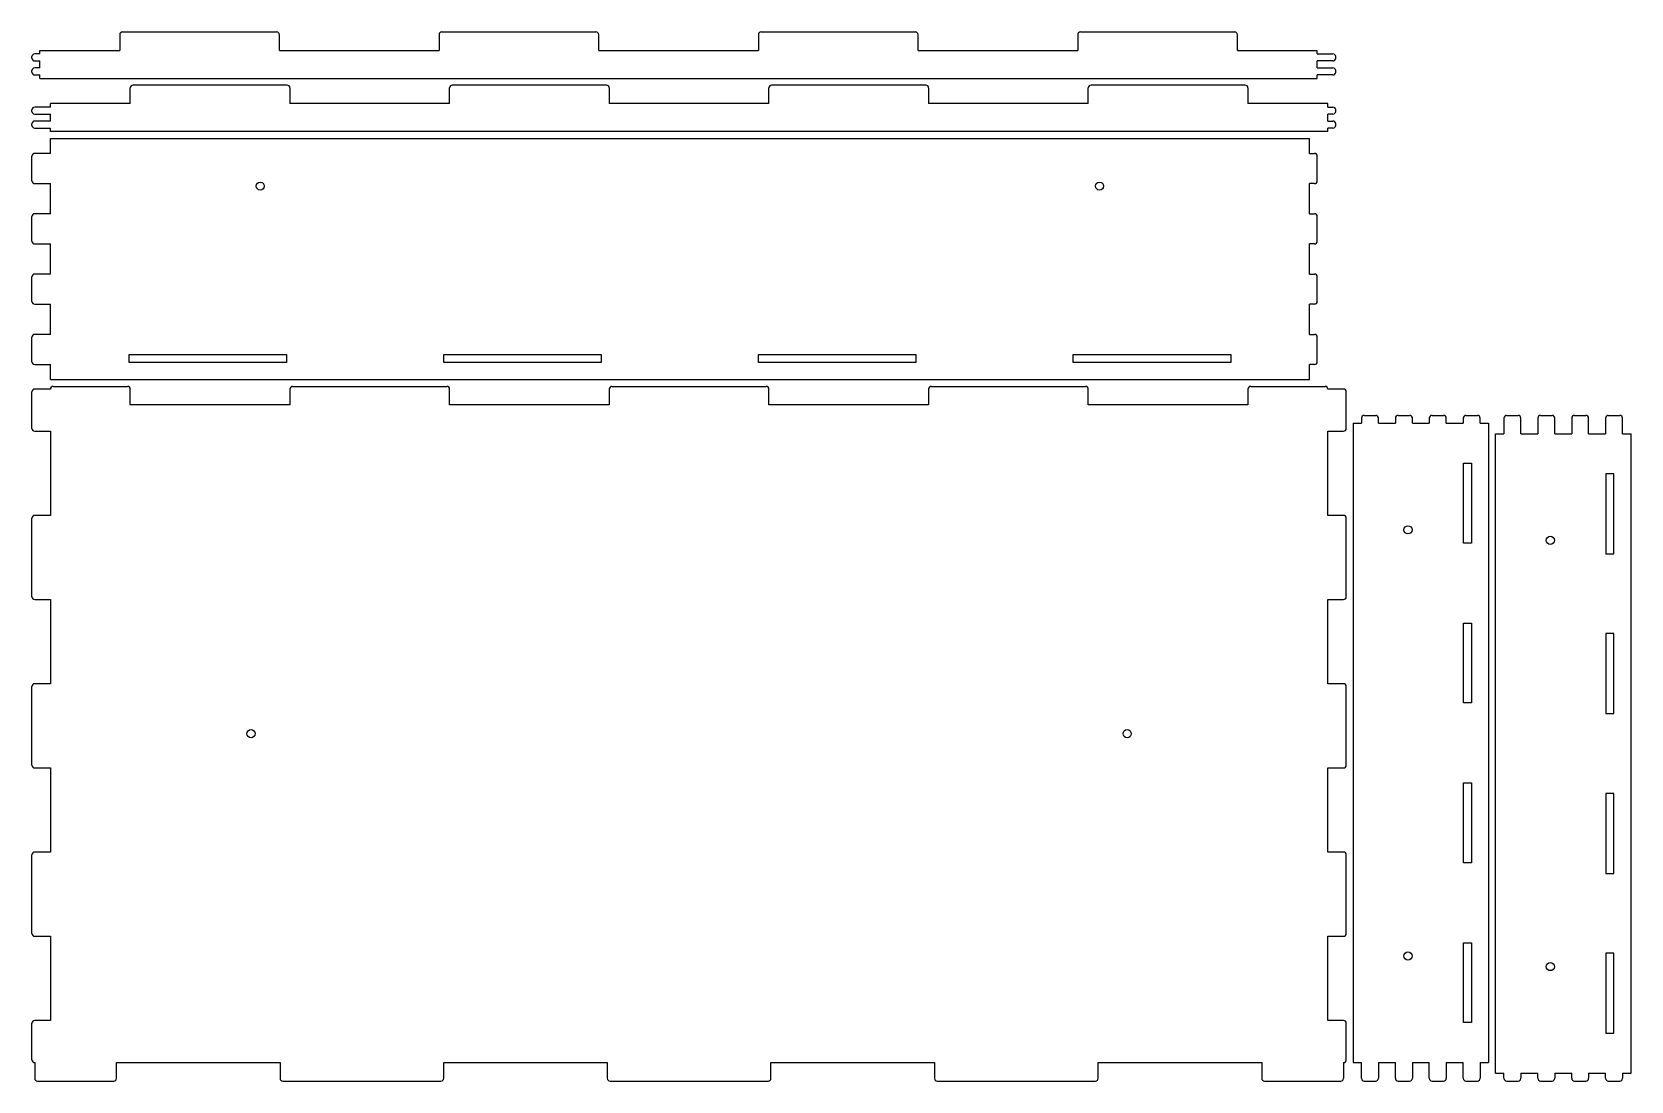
# Model space of a CAD drawing. Header units: millimetres. Extents: x 0 to 1179, y 0 to 773.
import ezdxf

# ---------------------------------------------------------------- set-up
doc = ezdxf.new("R2010")
doc.units = ezdxf.units.MM
doc.layers.add('SheetCutProfiles', color=7, linetype='CONTINUOUS')

msp = doc.modelspace()

# ---------------------------------------------------------------- linework, layer by layer
at = {"layer": 'SheetCutProfiles'}
for p, q in [((64.675, 771.2), (64.675, 759.6)), ((66.675, 773.2), (180.425, 773.2)), ((182.425, 759.6), (182.425, 771.2)), ((300.175, 771.2), (300.175, 759.6)), ((302.175, 773.2), (415.925, 773.2)), ((417.925, 759.6), (417.925, 771.2)), ((535.675, 771.2), (535.675, 759.6)), ((537.675, 773.2), (651.425, 773.2)), ((653.425, 759.6), (653.425, 771.2)), ((771.175, 771.2), (771.175, 759.6)), ((773.175, 773.2), (886.925, 773.2)), ((888.925, 759.6), (888.925, 771.2)), ((0, 753.875), (0, 755.025)), ((5.8, 757.025), (2, 757.025)), ((5.8, 759.6), (64.675, 759.6)), ((5.8, 757.025), (5.8, 759.6)), ((182.425, 759.6), (300.175, 759.6)), ((417.925, 759.6), (535.675, 759.6)), ((653.425, 759.6), (771.175, 759.6)), ((888.925, 759.6), (947.8, 759.6)), ((947.8, 757.025), (947.8, 759.6)), ((947.8, 757.025), (959.4, 757.025)), ((961.4, 753.875), (961.4, 755.025)), ((0, 743.575), (0, 744.725)), ((2, 751.875), (5.8, 751.875)), ((5.8, 746.725), (2, 746.725)), ((5.8, 746.725), (5.8, 751.875)), ((947.8, 746.725), (947.8, 751.875)), ((959.4, 751.875), (947.8, 751.875)), ((947.8, 746.725), (959.4, 746.725)), ((961.4, 743.575), (961.4, 744.725)), ((2, 741.575), (5.8, 741.575)), ((5.8, 739), (5.8, 741.575)), ((5.8, 739), (947.8, 739)), ((72.475, 720.4), (72.475, 732)), ((188.225, 734), (74.475, 734)), ((190.225, 732), (190.225, 720.4)), ((307.975, 720.4), (307.975, 732)), ((423.725, 734), (309.975, 734)), ((425.725, 732), (425.725, 720.4)), ((543.475, 720.4), (543.475, 732)), ((659.225, 734), (545.475, 734)), ((661.225, 732), (661.225, 720.4)), ((778.975, 720.4), (778.975, 732)), ((894.725, 734), (780.975, 734)), ((896.725, 732), (896.725, 720.4)), ((947.8, 739), (947.8, 741.575)), ((959.4, 741.575), (947.8, 741.575)), ((13.6, 717.825), (13.6, 720.4)), ((72.475, 720.4), (13.6, 720.4)), ((307.975, 720.4), (190.225, 720.4)), ((543.475, 720.4), (425.725, 720.4)), ((778.975, 720.4), (661.225, 720.4)), ((955.6, 720.4), (896.725, 720.4)), ((955.6, 717.825), (955.6, 720.4)), ((0, 714.675), (0, 715.825)), ((13.6, 717.825), (2, 717.825)), ((2, 712.675), (13.6, 712.675)), ((13.6, 707.525), (2, 707.525)), ((13.6, 707.525), (13.6, 712.675)), ((955.6, 717.825), (959.4, 717.825)), ((959.4, 712.675), (955.6, 712.675)), ((955.6, 707.525), (955.6, 712.675)), ((955.6, 707.525), (959.4, 707.525)), ((961.4, 714.675), (961.4, 715.825)), ((0, 704.375), (0, 705.525)), ((2, 702.375), (13.6, 702.375)), ((13.6, 699.8), (13.6, 702.375)), ((955.6, 699.8), (13.6, 699.8)), ((959.4, 702.375), (955.6, 702.375)), ((955.6, 699.8), (955.6, 702.375)), ((961.4, 704.375), (961.4, 705.525)), ((13.6, 694.8), (942, 694.8)), ((13.6, 683.6875), (13.6, 694.8)), ((942, 683.6875), (942, 694.8)), ((0, 663.4625), (0, 681.6875)), ((13.6, 683.6875), (2, 683.6875)), ((942, 683.6875), (945.8, 683.6875)), ((947.8, 663.4625), (947.8, 681.6875)), ((2, 661.4625), (13.6, 661.4625)), ((13.6, 639.2375), (13.6, 661.4625)), ((942, 639.2375), (942, 661.4625)), ((945.8, 661.4625), (942, 661.4625)), ((0, 619.0125), (0, 637.2375)), ((13.6, 639.2375), (2, 639.2375)), ((942, 639.2375), (945.8, 639.2375)), ((947.8, 619.0125), (947.8, 637.2375)), ((2, 617.0125), (13.6, 617.0125)), ((13.6, 594.7875), (13.6, 617.0125)), ((942, 594.7875), (942, 617.0125)), ((945.8, 617.0125), (942, 617.0125)), ((0, 574.5625), (0, 592.7875)), ((13.6, 594.7875), (2, 594.7875)), ((942, 594.7875), (945.8, 594.7875)), ((947.8, 574.5625), (947.8, 592.7875)), ((2, 572.5625), (13.6, 572.5625)), ((13.6, 550.3375), (13.6, 572.5625)), ((942, 550.3375), (942, 572.5625)), ((945.8, 572.5625), (942, 572.5625)), ((0, 530.1125), (0, 548.3375)), ((13.6, 550.3375), (2, 550.3375)), ((942, 550.3375), (945.8, 550.3375)), ((947.8, 530.1125), (947.8, 548.3375)), ((71.625, 529.7), (71.625, 535.5)), ((71.625, 535.5), (187.675, 535.5)), ((187.675, 535.5), (187.675, 529.7)), ((303.725, 529.7), (303.725, 535.5)), ((303.725, 535.5), (419.775, 535.5)), ((419.775, 535.5), (419.775, 529.7)), ((535.825, 529.7), (535.825, 535.5)), ((535.825, 535.5), (651.875, 535.5)), ((651.875, 535.5), (651.875, 529.7)), ((767.925, 529.7), (767.925, 535.5)), ((767.925, 535.5), (883.975, 535.5)), ((883.975, 535.5), (883.975, 529.7)), ((2, 528.1125), (13.6, 528.1125)), ((13.6, 517), (13.6, 528.1125)), ((187.675, 529.7), (71.625, 529.7)), ((419.775, 529.7), (303.725, 529.7)), ((651.875, 529.7), (535.825, 529.7)), ((883.975, 529.7), (767.925, 529.7)), ((942, 517), (942, 528.1125)), ((945.8, 528.1125), (942, 528.1125)), ((0, 480.975), (0, 508)), ((13.6, 510), (2, 510)), ((13.6, 517), (942, 517)), ((15.6, 512), (70.475, 512)), ((72.475, 498.4), (72.475, 510)), ((190.225, 510), (190.225, 498.4)), ((192.225, 512), (305.975, 512)), ((307.975, 498.4), (307.975, 510)), ((425.725, 510), (425.725, 498.4)), ((427.725, 512), (541.475, 512)), ((543.475, 498.4), (543.475, 510)), ((661.225, 510), (661.225, 498.4)), ((663.225, 512), (776.975, 512)), ((778.975, 498.4), (778.975, 510)), ((896.725, 510), (896.725, 498.4)), ((898.725, 512), (953.6, 512)), ((967.2, 510), (955.6, 510)), ((969.2, 480.975), (969.2, 508)), ((190.225, 498.4), (72.475, 498.4)), ((425.725, 498.4), (307.975, 498.4)), ((661.225, 498.4), (543.475, 498.4)), ((896.725, 498.4), (778.975, 498.4)), ((974.2, 484.8), (974.2, 13.6)), ((974.2, 484.8), (980.45, 484.8)), ((980.45, 488.6), (980.45, 484.8)), ((982.45, 490.6), (990.95, 490.6)), ((992.95, 484.8), (992.95, 488.6)), ((992.95, 484.8), (1005.45, 484.8)), ((1005.45, 488.6), (1005.45, 484.8)), ((1007.45, 490.6), (1015.95, 490.6)), ((1017.95, 484.8), (1017.95, 488.6)), ((1017.95, 484.8), (1030.45, 484.8)), ((1030.45, 488.6), (1030.45, 484.8)), ((1032.45, 490.6), (1040.95, 490.6)), ((1042.95, 484.8), (1042.95, 488.6)), ((1042.95, 484.8), (1055.45, 484.8)), ((1055.45, 488.6), (1055.45, 484.8)), ((1057.45, 490.6), (1065.95, 490.6)), ((1067.95, 484.8), (1067.95, 488.6)), ((1067.95, 484.8), (1074.2, 484.8)), ((1074.2, 484.8), (1074.2, 13.6)), ((1085.45, 488.6), (1085.45, 477)), ((1087.45, 490.6), (1095.95, 490.6)), ((1097.95, 477), (1097.95, 488.6)), ((1110.45, 488.6), (1110.45, 477)), ((1112.45, 490.6), (1120.95, 490.6)), ((1122.95, 477), (1122.95, 488.6)), ((1135.45, 488.6), (1135.45, 477)), ((1137.45, 490.6), (1145.95, 490.6)), ((1147.95, 477), (1147.95, 488.6)), ((1160.45, 488.6), (1160.45, 477)), ((1162.45, 490.6), (1170.95, 490.6)), ((1172.95, 477), (1172.95, 488.6)), ((2, 478.975), (13.6, 478.975)), ((13.6, 478.975), (13.6, 416.925)), ((955.6, 478.975), (967.2, 478.975)), ((955.6, 416.925), (955.6, 478.975)), ((1079.2, 477), (1085.45, 477)), ((1079.2, 5.8), (1079.2, 477)), ((1097.95, 477), (1110.45, 477)), ((1122.95, 477), (1135.45, 477)), ((1147.95, 477), (1160.45, 477)), ((1172.95, 477), (1179.2, 477)), ((1179.2, 5.8), (1179.2, 477)), ((1055.7, 455.35), (1061.5, 455.35)), ((1055.7, 396.45), (1055.7, 455.35)), ((1061.5, 455.35), (1061.5, 396.45)), ((1160.7, 447.55), (1160.7, 388.65)), ((1166.5, 447.55), (1160.7, 447.55)), ((1166.5, 388.65), (1166.5, 447.55)), ((0, 356.875), (0, 414.925)), ((13.6, 416.925), (2, 416.925)), ((967.2, 416.925), (955.6, 416.925)), ((969.2, 356.875), (969.2, 414.925)), ((1061.5, 396.45), (1055.7, 396.45)), ((1160.7, 388.65), (1166.5, 388.65)), ((2, 354.875), (13.6, 354.875)), ((13.6, 354.875), (13.6, 292.825)), ((955.6, 354.875), (967.2, 354.875)), ((955.6, 292.825), (955.6, 354.875)), ((1055.7, 337.55), (1061.5, 337.55)), ((1055.7, 278.65), (1055.7, 337.55)), ((1061.5, 337.55), (1061.5, 278.65)), ((1160.7, 329.75), (1160.7, 270.85)), ((1166.5, 329.75), (1160.7, 329.75)), ((1166.5, 270.85), (1166.5, 329.75)), ((0, 232.775), (0, 290.825)), ((13.6, 292.825), (2, 292.825)), ((967.2, 292.825), (955.6, 292.825)), ((969.2, 232.775), (969.2, 290.825)), ((1061.5, 278.65), (1055.7, 278.65)), ((1160.7, 270.85), (1166.5, 270.85)), ((2, 230.775), (13.6, 230.775)), ((13.6, 230.775), (13.6, 168.725)), ((955.6, 230.775), (967.2, 230.775)), ((955.6, 168.725), (955.6, 230.775)), ((1055.7, 219.75), (1061.5, 219.75)), ((1055.7, 160.85), (1055.7, 219.75)), ((1061.5, 219.75), (1061.5, 160.85)), ((1160.7, 211.95), (1160.7, 153.05)), ((1166.5, 211.95), (1160.7, 211.95)), ((1166.5, 153.05), (1166.5, 211.95)), ((0, 108.675), (0, 166.725)), ((13.6, 168.725), (2, 168.725)), ((967.2, 168.725), (955.6, 168.725)), ((969.2, 108.675), (969.2, 166.725)), ((1061.5, 160.85), (1055.7, 160.85)), ((1160.7, 153.05), (1166.5, 153.05)), ((2, 106.675), (13.6, 106.675)), ((13.6, 106.675), (13.6, 44.625)), ((955.6, 106.675), (967.2, 106.675)), ((955.6, 44.625), (955.6, 106.675)), ((1055.7, 101.95), (1061.5, 101.95)), ((1055.7, 43.05), (1055.7, 101.95)), ((1061.5, 101.95), (1061.5, 43.05)), ((1160.7, 94.15), (1160.7, 35.25)), ((1166.5, 94.15), (1160.7, 94.15)), ((1166.5, 35.25), (1166.5, 94.15)), ((0, 15.6), (0, 42.625)), ((13.6, 44.625), (2, 44.625)), ((967.2, 44.625), (955.6, 44.625)), ((969.2, 15.6), (969.2, 42.625)), ((1061.5, 43.05), (1055.7, 43.05)), ((1160.7, 35.25), (1166.5, 35.25)), ((2, 13.6), (2, 2)), ((62.325, 13.6), (182.975, 13.6)), ((62.325, 2), (62.325, 13.6)), ((182.975, 13.6), (182.975, 2)), ((303.625, 13.6), (424.275, 13.6)), ((303.625, 2), (303.625, 13.6)), ((424.275, 13.6), (424.275, 2)), ((544.925, 13.6), (665.575, 13.6)), ((544.925, 2), (544.925, 13.6)), ((665.575, 13.6), (665.575, 2)), ((786.225, 13.6), (906.875, 13.6)), ((786.225, 2), (786.225, 13.6)), ((906.875, 13.6), (906.875, 2)), ((967.2, 13.6), (967.2, 2)), ((974.2, 13.6), (980.45, 13.6)), ((980.45, 2), (980.45, 13.6)), ((992.95, 13.6), (1005.45, 13.6)), ((992.95, 13.6), (992.95, 2)), ((1005.45, 2), (1005.45, 13.6)), ((1017.95, 13.6), (1030.45, 13.6)), ((1017.95, 13.6), (1017.95, 2)), ((1030.45, 2), (1030.45, 13.6)), ((1042.95, 13.6), (1055.45, 13.6)), ((1042.95, 13.6), (1042.95, 2)), ((1055.45, 2), (1055.45, 13.6)), ((1067.95, 13.6), (1074.2, 13.6)), ((1067.95, 13.6), (1067.95, 2)), ((4, 0), (60.325, 0)), ((184.975, 0), (301.625, 0)), ((426.275, 0), (542.925, 0)), ((667.575, 0), (784.225, 0)), ((908.875, 0), (965.2, 0)), ((982.45, 0), (990.95, 0)), ((1007.45, 0), (1015.95, 0)), ((1032.45, 0), (1040.95, 0)), ((1057.45, 0), (1065.95, 0)), ((1079.2, 5.8), (1085.45, 5.8)), ((1085.45, 2), (1085.45, 5.8)), ((1087.45, 0), (1095.95, 0)), ((1097.95, 5.8), (1097.95, 2)), ((1097.95, 5.8), (1110.45, 5.8)), ((1110.45, 2), (1110.45, 5.8)), ((1112.45, 0), (1120.95, 0)), ((1122.95, 5.8), (1122.95, 2)), ((1122.95, 5.8), (1135.45, 5.8)), ((1135.45, 2), (1135.45, 5.8)), ((1137.45, 0), (1145.95, 0)), ((1147.95, 5.8), (1147.95, 2)), ((1147.95, 5.8), (1160.45, 5.8)), ((1160.45, 2), (1160.45, 5.8)), ((1162.45, 0), (1170.95, 0)), ((1172.95, 5.8), (1172.95, 2)), ((1172.95, 5.8), (1179.2, 5.8))]:
    msp.add_line(p, q, dxfattribs=at)
for centre in [(168.3333, 659.6), (787.2667, 659.6), (1014.7, 406.2667), (1119.7, 398.4667), (161.5333, 256), (807.6667, 256), (1014.7, 92.1333), (1119.7, 84.3333)]:
    msp.add_circle(centre, 3, dxfattribs=at)
for centre, start, end in [((66.675, 771.2), 90, 180), ((180.425, 771.2), 0, 90), ((302.175, 771.2), 90, 180), ((415.925, 771.2), 0, 90), ((537.675, 771.2), 90, 180), ((651.425, 771.2), 0, 90), ((773.175, 771.2), 90, 180), ((886.925, 771.2), 0, 90), ((2, 755.025), 90, 180), ((959.4, 755.025), 0, 90), ((2, 753.875), 180, -90), ((2, 744.725), 90, 180), ((2, 743.575), 180, -90), ((959.4, 753.875), -90, 0), ((959.4, 744.725), 0, 90), ((959.4, 743.575), -90, 0), ((74.475, 732), 90, 180), ((188.225, 732), 0, 90), ((309.975, 732), 90, 180), ((423.725, 732), 0, 90), ((545.475, 732), 90, 180), ((659.225, 732), 0, 90), ((780.975, 732), 90, 180), ((894.725, 732), 0, 90), ((2, 715.825), 90, 180), ((2, 714.675), 180, -90), ((2, 705.525), 90, 180), ((959.4, 715.825), 0, 90), ((959.4, 714.675), -90, 0), ((959.4, 705.525), 0, 90), ((2, 704.375), 180, -90), ((959.4, 704.375), -90, 0), ((2, 681.6875), 90, 180), ((945.8, 681.6875), 0, 90), ((2, 663.4625), 180, -90), ((945.8, 663.4625), -90, 0), ((2, 637.2375), 90, 180), ((945.8, 637.2375), 0, 90), ((2, 619.0125), 180, -90), ((945.8, 619.0125), -90, 0), ((2, 592.7875), 90, 180), ((945.8, 592.7875), 0, 90), ((2, 574.5625), 180, -90), ((945.8, 574.5625), -90, 0), ((2, 548.3375), 90, 180), ((945.8, 548.3375), 0, 90), ((2, 530.1125), 180, -90), ((945.8, 530.1125), -90, 0), ((2, 508), 90, 180), ((15.6, 510), 90, 180), ((70.475, 510), 0, 90), ((192.225, 510), 90, 180), ((305.975, 510), 0, 90), ((427.725, 510), 90, 180), ((541.475, 510), 0, 90), ((663.225, 510), 90, 180), ((776.975, 510), 0, 90), ((898.725, 510), 90, 180), ((953.6, 510), 0, 90), ((967.2, 508), 0, 90), ((982.45, 488.6), 90, 180), ((990.95, 488.6), 0, 90), ((1007.45, 488.6), 90, 180), ((1015.95, 488.6), 0, 90), ((1032.45, 488.6), 90, 180), ((1040.95, 488.6), 0, 90), ((1057.45, 488.6), 90, 180), ((1065.95, 488.6), 0, 90), ((1087.45, 488.6), 90, 180), ((1095.95, 488.6), 0, 90), ((1112.45, 488.6), 90, 180), ((1120.95, 488.6), 0, 90), ((1137.45, 488.6), 90, 180), ((1145.95, 488.6), 0, 90), ((1162.45, 488.6), 90, 180), ((1170.95, 488.6), 0, 90), ((2, 480.975), 180, -90), ((967.2, 480.975), -90, 0), ((2, 414.925), 90, 180), ((967.2, 414.925), 0, 90), ((2, 356.875), 180, -90), ((967.2, 356.875), -90, 0), ((2, 290.825), 90, 180), ((967.2, 290.825), 0, 90), ((2, 232.775), 180, -90), ((967.2, 232.775), -90, 0), ((2, 166.725), 90, 180), ((967.2, 166.725), 0, 90), ((2, 108.675), 180, -90), ((967.2, 108.675), -90, 0), ((2, 42.625), 90, 180), ((967.2, 42.625), 0, 90), ((2, 15.6), 180, -90), ((967.2, 15.6), -90, 0), ((4, 2), 180, -90), ((60.325, 2), -90, 0), ((184.975, 2), 180, -90), ((301.625, 2), -90, 0), ((426.275, 2), 180, -90), ((542.925, 2), -90, 0), ((667.575, 2), 180, -90), ((784.225, 2), -90, 0), ((908.875, 2), 180, -90), ((965.2, 2), -90, 0), ((982.45, 2), 180, -90), ((990.95, 2), -90, 0), ((1007.45, 2), 180, -90), ((1015.95, 2), -90, 0), ((1032.45, 2), 180, -90), ((1040.95, 2), -90, 0), ((1057.45, 2), 180, -90), ((1065.95, 2), -90, 0), ((1087.45, 2), 180, -90), ((1095.95, 2), -90, 0), ((1112.45, 2), 180, -90), ((1120.95, 2), -90, 0), ((1137.45, 2), 180, -90), ((1145.95, 2), -90, 0), ((1162.45, 2), 180, -90), ((1170.95, 2), -90, 0)]:
    msp.add_arc(centre, 2, start, end, dxfattribs=at)

doc.saveas('drawing.dxf')
